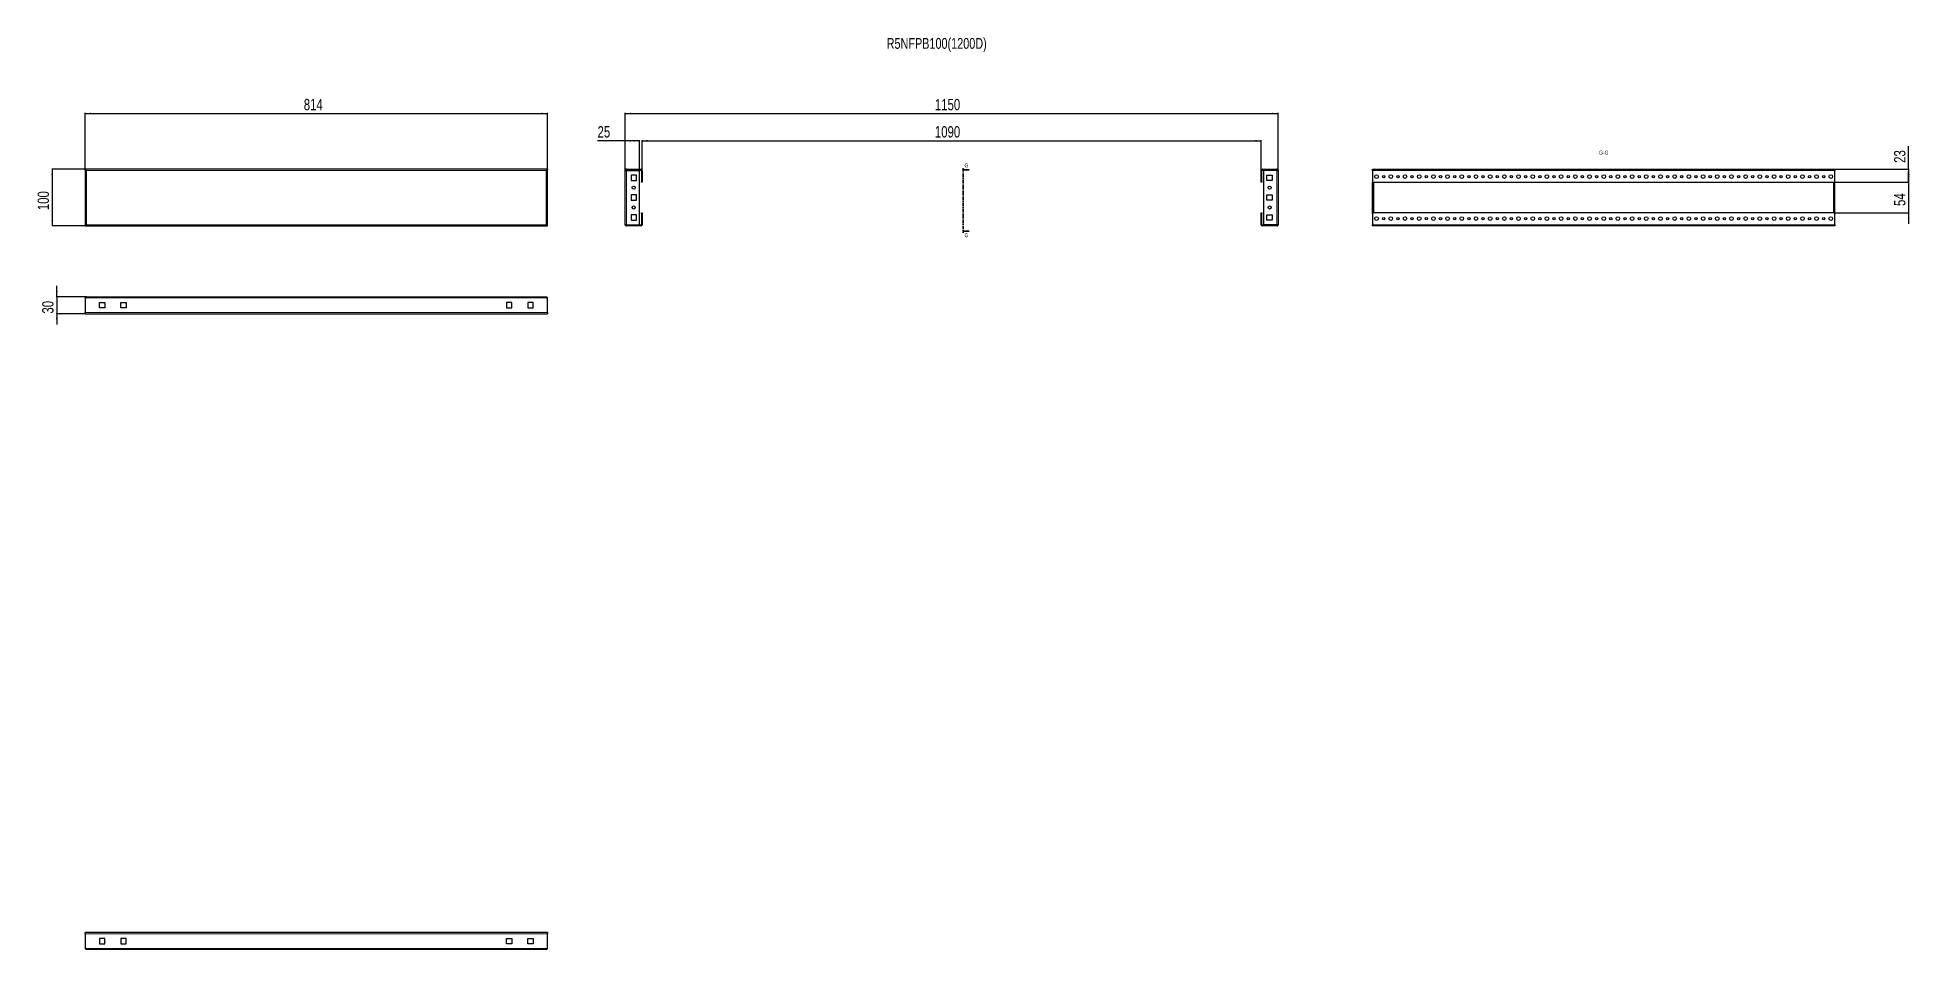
# Model space of a CAD drawing. Header units: millimetres. Extents: x -314 to 2983, y -1042 to 565.
import ezdxf

# ---------------------------------------------------------------- set-up
doc = ezdxf.new("R2010")
doc.units = ezdxf.units.MM
doc.linetypes.add('CENTER', pattern=[10.16, 6.35, -1.27, 1.27, -1.27])
doc.layers.add('FORMAT', color=7, linetype='Continuous')
doc.styles.add('SLDTEXTSTYLE0', font='TXT', dxfattribs={"width": 0.75})
doc.dimstyles.new('SLDDIMSTYLE0', dxfattribs={"dimtxt": 20, "dimasz": 10, "dimexe": 0, "dimexo": 0.0625, "dimgap": 5, "dimtad": 2, "dimdec": 1, "dimrnd": 1e-09, "dimzin": 12, "dimdsep": 46, "dimtxsty": 'SLDTEXTSTYLE0', "dimsah": 1, "dimcen": 0.09, "dimadec": 0, "dimazin": 3, "dimtfac": 1, "dimtofl": 0, "dimtmove": 0, "dimatfit": 3, "dimfxl": 0, "dimfrac": 2, "dimtolj": 1, "dimtzin": 12, "dimarcsym": 0})
doc.dimstyles.new('SLDDIMSTYLE1', dxfattribs={"dimtxt": 20, "dimasz": 10, "dimexe": 0, "dimexo": 0.0625, "dimgap": 5, "dimtad": 2, "dimdec": 1, "dimrnd": 1e-09, "dimzin": 12, "dimdsep": 46, "dimtxsty": 'SLDTEXTSTYLE0', "dimsah": 1, "dimcen": 0.09, "dimadec": 0, "dimazin": 3, "dimtfac": 1, "dimtmove": 0, "dimatfit": 0, "dimfxl": 0, "dimfrac": 2, "dimtolj": 1, "dimtzin": 12, "dimarcsym": 0})

# ---------------------------------------------------------------- blocks, each defined once
blk = doc.blocks.new('_D')
at = {"layer": 'FORMAT'}
for p, q in [((-229.8, 330.6), (-229.8, 431.6)), ((-229.8, 430.6), (584.2, 430.6)), ((584.2, 330.6), (584.2, 431.6))]:
    blk.add_line(p, q, dxfattribs=at)
for points in [[(-229.8, 430.6), (-219.8, 429), (-219.8, 432.1)], [(584.2, 430.6), (574.2, 432.1), (574.2, 429)]]:
    blk.add_solid(points, dxfattribs=at)
at = {"layer": 'FORMAT', "insert": (155.1, 456.4), "char_height": 20, "attachment_point": 1, "style": 'SLDTEXTSTYLE0'}
blk.add_mtext('814', dxfattribs=at)
blk = doc.blocks.new('_D_1')
at = {"layer": 'FORMAT'}
for p, q in [((-229.8, 332.6), (-288.9, 332.6)), ((-287.9, 332.6), (-287.9, 232.6)), ((-229.8, 232.6), (-288.9, 232.6))]:
    blk.add_line(p, q, dxfattribs=at)
for points in [[(-287.9, 332.6), (-289.5, 322.6), (-286.4, 322.6)], [(-287.9, 232.6), (-286.4, 242.6), (-289.5, 242.6)]]:
    blk.add_solid(points, dxfattribs=at)
at = {"layer": 'FORMAT', "insert": (-313.7, 260.4), "char_height": 20, "attachment_point": 1, "rotation": 90, "style": 'SLDTEXTSTYLE0'}
blk.add_mtext('100', dxfattribs=at)
blk = doc.blocks.new('_D_2')
at = {"layer": 'FORMAT'}
for p, q in [((721.3, 330.5), (721.3, 431.6)), ((721.3, 430.6), (1871.3, 430.6)), ((1871.3, 330.5), (1871.3, 431.6))]:
    blk.add_line(p, q, dxfattribs=at)
for points in [[(721.3, 430.6), (731.3, 429), (731.3, 432.1)], [(1871.3, 430.6), (1861.3, 432.1), (1861.3, 429)]]:
    blk.add_solid(points, dxfattribs=at)
at = {"layer": 'FORMAT', "insert": (1266.7, 456.4), "char_height": 20, "attachment_point": 1, "style": 'SLDTEXTSTYLE0'}
blk.add_mtext('1150', dxfattribs=at)
blk = doc.blocks.new('_D_3')
at = {"layer": 'FORMAT'}
for p, q in [((751.3, 330.5), (751.3, 383.6)), ((751.3, 382.6), (1841.3, 382.6)), ((1841.3, 330.5), (1841.3, 383.6))]:
    blk.add_line(p, q, dxfattribs=at)
for points in [[(751.3, 382.6), (761.3, 381), (761.3, 384.1)], [(1841.3, 382.6), (1831.3, 384.1), (1831.3, 381)]]:
    blk.add_solid(points, dxfattribs=at)
at = {"layer": 'FORMAT', "insert": (1266.7, 408.4), "char_height": 20, "attachment_point": 1, "style": 'SLDTEXTSTYLE0'}
blk.add_mtext('1090', dxfattribs=at)
blk = doc.blocks.new('_D_4')
at = {"layer": 'FORMAT'}
for p, q in [((721.3, 382.6), (672.5, 382.6)), ((721.3, 330.5), (721.3, 383.6)), ((746.3, 382.6), (721.3, 382.6)), ((746.3, 330.6), (746.3, 383.6))]:
    blk.add_line(p, q, dxfattribs=at)
for points in [[(721.3, 382.6), (731.3, 381), (731.3, 384.1)], [(746.3, 382.6), (736.3, 384.1), (736.3, 381)]]:
    blk.add_solid(points, dxfattribs=at)
at = {"layer": 'FORMAT', "insert": (672.5, 408.4), "char_height": 20, "attachment_point": 1, "style": 'SLDTEXTSTYLE0'}
blk.add_mtext('25', dxfattribs=at)
blk = doc.blocks.new('_D_5')
at = {"layer": 'FORMAT'}
for p, q in [((-227.7, 108), (-280.9, 108)), ((-279.9, 108), (-279.9, 127.3)), ((-279.9, 108), (-279.9, 78)), ((-229.8, 78), (-280.9, 78)), ((-279.9, 78), (-279.9, 58.8))]:
    blk.add_line(p, q, dxfattribs=at)
for points in [[(-279.9, 108), (-278.4, 118), (-281.5, 118)], [(-279.9, 78), (-281.5, 68), (-278.4, 68)]]:
    blk.add_solid(points, dxfattribs=at)
at = {"layer": 'FORMAT', "insert": (-305.7, 78.2), "char_height": 20, "attachment_point": 1, "rotation": 90, "style": 'SLDTEXTSTYLE0'}
blk.add_mtext('30', dxfattribs=at)
blk = doc.blocks.new('_D_6')
at = {"layer": 'FORMAT'}
for p, q in [((2850.8, 309.6), (2982.9, 309.6)), ((2981.9, 309.6), (2981.9, 328.8)), ((2981.9, 309.6), (2981.9, 255.6)), ((2850.8, 255.6), (2982.9, 255.6)), ((2981.9, 255.6), (2981.9, 236.3))]:
    blk.add_line(p, q, dxfattribs=at)
for points in [[(2981.9, 309.6), (2983.5, 319.6), (2980.4, 319.6)], [(2981.9, 255.6), (2980.4, 245.6), (2983.5, 245.6)]]:
    blk.add_solid(points, dxfattribs=at)
at = {"layer": 'FORMAT', "insert": (2956.2, 267.8), "char_height": 20, "attachment_point": 1, "rotation": 90, "style": 'SLDTEXTSTYLE0'}
blk.add_mtext('54', dxfattribs=at)
blk = doc.blocks.new('_D_7')
at = {"layer": 'FORMAT'}
for p, q in [((2981.9, 332.6), (2981.9, 373.3)), ((2851.8, 332.6), (2982.9, 332.6)), ((2981.9, 332.6), (2981.9, 309.6)), ((2850.8, 309.6), (2982.9, 309.6))]:
    blk.add_line(p, q, dxfattribs=at)
for points in [[(2981.9, 332.6), (2980.4, 322.6), (2983.5, 322.6)], [(2981.9, 309.6), (2983.5, 319.6), (2980.4, 319.6)]]:
    blk.add_solid(points, dxfattribs=at)
at = {"layer": 'FORMAT', "insert": (2956.2, 343.8), "char_height": 20, "attachment_point": 1, "rotation": 90, "style": 'SLDTEXTSTYLE0'}
blk.add_mtext('23', dxfattribs=at)

msp = doc.modelspace()

# ---------------------------------------------------------------- linework, layer by layer
at = {"color": 7, "linetype": 'Continuous', "lineweight": 25}
for p, q in [((584.22, 332.57), (-229.78, 332.57)), ((-229.78, 331.07), (-229.78, 332.57)), ((-229.78, 331.07), (-229.78, 330.57)), ((-229.78, 330.57), (-229.78, 234.57)), ((-229.78, 330.57), (-228.28, 330.57)), ((584.22, 330.57), (582.72, 330.57)), ((584.22, 332.57), (584.22, 331.07)), ((584.22, 330.57), (584.22, 331.07)), ((584.22, 234.57), (584.22, 330.57)), ((721.27, 234.67), (721.27, 330.47)), ((723.37, 332.57), (723.37, 331.07)), ((723.37, 332.57), (749.17, 332.57)), ((723.37, 331.07), (749.17, 331.07)), ((723.37, 330.57), (746.27, 330.57)), ((746.27, 234.57), (746.27, 330.57)), ((749.77, 330.47), (749.77, 310.57)), ((751.27, 330.47), (751.27, 310.57)), ((1841.27, 310.57), (1841.27, 330.47)), ((1842.77, 310.57), (1842.77, 330.47)), ((1843.37, 332.57), (1869.17, 332.57)), ((1843.37, 331.07), (1869.17, 331.07)), ((1846.27, 234.57), (1846.27, 330.57)), ((1869.17, 330.57), (1846.27, 330.57)), ((1869.17, 331.07), (1869.17, 332.57)), ((1871.27, 330.47), (1871.27, 234.67)), ((2037.78, 330.47), (2037.78, 332.57)), ((2037.78, 332.57), (2851.78, 332.57)), ((2037.78, 330.47), (2037.78, 310.57)), ((2851.78, 332.57), (2851.78, 330.47)), ((2851.78, 310.57), (2851.78, 330.47)), ((731.52, 322.32), (731.52, 312.82)), ((741.02, 322.32), (731.52, 322.32)), ((731.52, 312.82), (741.02, 312.82)), ((741.02, 312.82), (741.02, 322.32)), ((749.77, 310.57), (751.27, 310.57)), ((749.77, 309.57), (749.77, 310.57)), ((751.27, 309.57), (749.77, 309.57)), ((751.27, 310.57), (751.27, 309.57)), ((1841.27, 310.57), (1842.77, 310.57)), ((1841.27, 309.57), (1841.27, 310.57)), ((1842.77, 309.57), (1841.27, 309.57)), ((1842.77, 310.57), (1842.77, 309.57)), ((1851.52, 322.32), (1861.02, 322.32)), ((1851.52, 312.82), (1851.52, 322.32)), ((1861.02, 312.82), (1851.52, 312.82)), ((1861.02, 322.32), (1861.02, 312.82)), ((2037.78, 310.57), (2038.78, 309.57)), ((2037.78, 254.57), (2037.78, 310.57)), ((2038.78, 309.57), (2850.78, 309.57)), ((2039.28, 255.57), (2039.28, 309.57)), ((2850.28, 255.57), (2850.28, 309.57)), ((2850.78, 309.57), (2851.78, 310.57)), ((2851.78, 254.57), (2851.78, 310.57)), ((731.52, 287.32), (731.52, 277.82)), ((741.02, 287.32), (731.52, 287.32)), ((731.52, 277.82), (741.02, 277.82)), ((741.02, 277.82), (741.02, 287.32)), ((1851.52, 287.32), (1861.02, 287.32)), ((1851.52, 277.82), (1851.52, 287.32)), ((1861.02, 277.82), (1851.52, 277.82)), ((1861.02, 287.32), (1861.02, 277.82)), ((-228.28, 234.57), (-229.78, 234.57)), ((-229.78, 234.57), (-229.78, 234.07)), ((-229.78, 234.07), (-229.78, 232.57)), ((-229.78, 232.57), (584.22, 232.57)), ((582.72, 234.57), (584.22, 234.57)), ((584.22, 234.07), (584.22, 234.57)), ((584.22, 232.57), (584.22, 234.07)), ((723.37, 234.57), (746.27, 234.57)), ((723.37, 232.57), (723.37, 234.07)), ((749.17, 234.07), (723.37, 234.07)), ((749.17, 232.57), (723.37, 232.57)), ((741.02, 252.32), (731.52, 252.32)), ((731.52, 252.32), (731.52, 242.82)), ((731.52, 242.82), (741.02, 242.82)), ((741.02, 242.82), (741.02, 252.32)), ((749.77, 255.57), (751.27, 255.57)), ((749.77, 254.57), (749.77, 255.57)), ((751.27, 254.57), (749.77, 254.57)), ((749.77, 254.57), (749.77, 234.67)), ((751.27, 255.57), (751.27, 254.57)), ((751.27, 254.57), (751.27, 234.67)), ((1841.27, 255.57), (1842.77, 255.57)), ((1841.27, 254.57), (1841.27, 255.57)), ((1841.27, 234.67), (1841.27, 254.57)), ((1842.77, 254.57), (1841.27, 254.57)), ((1842.77, 255.57), (1842.77, 254.57)), ((1842.77, 234.67), (1842.77, 254.57)), ((1869.17, 234.07), (1843.37, 234.07)), ((1869.17, 232.57), (1843.37, 232.57)), ((1869.17, 234.57), (1846.27, 234.57)), ((1851.52, 252.32), (1861.02, 252.32)), ((1851.52, 242.82), (1851.52, 252.32)), ((1861.02, 242.82), (1851.52, 242.82)), ((1861.02, 252.32), (1861.02, 242.82)), ((1869.17, 234.07), (1869.17, 232.57)), ((2038.78, 255.57), (2037.78, 254.57)), ((2037.78, 254.57), (2037.78, 234.67)), ((2037.78, 232.57), (2037.78, 234.67)), ((2851.78, 232.57), (2037.78, 232.57)), ((2850.78, 255.57), (2038.78, 255.57)), ((2851.78, 254.57), (2850.78, 255.57)), ((2851.78, 234.67), (2851.78, 254.57)), ((2851.78, 234.67), (2851.78, 232.57)), ((-229.78, 105.92), (-229.78, 80.12)), ((-227.68, 108.02), (582.12, 108.02)), ((584.22, 80.12), (584.22, 105.92)), ((-229.78, 78.02), (-229.78, 80.12)), ((-229.78, 78.02), (584.22, 78.02)), ((-204.78, 97.77), (-195.28, 97.77)), ((-204.78, 88.27), (-204.78, 97.77)), ((-195.28, 88.27), (-204.78, 88.27)), ((-195.28, 97.77), (-195.28, 88.27)), ((-167.28, 97.77), (-157.78, 97.77)), ((-167.28, 88.27), (-167.28, 97.77)), ((-157.78, 88.27), (-167.28, 88.27)), ((-157.78, 97.77), (-157.78, 88.27)), ((521.72, 97.77), (512.22, 97.77)), ((512.22, 97.77), (512.22, 88.27)), ((512.22, 88.27), (521.72, 88.27)), ((521.72, 88.27), (521.72, 97.77)), ((549.72, 97.77), (549.72, 88.27)), ((559.22, 97.77), (549.72, 97.77)), ((549.72, 88.27), (559.22, 88.27)), ((559.22, 88.27), (559.22, 97.77)), ((584.22, 80.12), (584.22, 78.02)), ((584.22, -1011.98), (-229.78, -1011.98)), ((-229.78, -1014.08), (-229.78, -1011.98)), ((-229.78, -1014.08), (-229.78, -1039.88)), ((584.22, -1011.98), (584.22, -1014.08)), ((584.22, -1039.88), (584.22, -1014.08)), ((582.12, -1041.98), (-227.68, -1041.98)), ((-195.28, -1022.23), (-204.78, -1022.23)), ((-204.78, -1022.23), (-204.78, -1031.73)), ((-204.78, -1031.73), (-195.28, -1031.73)), ((-195.28, -1031.73), (-195.28, -1022.23)), ((-157.78, -1022.23), (-167.28, -1022.23)), ((-167.28, -1022.23), (-167.28, -1031.73)), ((-167.28, -1031.73), (-157.78, -1031.73)), ((-157.78, -1031.73), (-157.78, -1022.23)), ((512.22, -1031.73), (512.22, -1022.23)), ((512.22, -1022.23), (521.72, -1022.23)), ((521.72, -1031.73), (512.22, -1031.73)), ((521.72, -1022.23), (521.72, -1031.73)), ((549.72, -1022.23), (559.22, -1022.23)), ((549.72, -1031.73), (549.72, -1022.23)), ((559.22, -1031.73), (549.72, -1031.73)), ((559.22, -1022.23), (559.22, -1031.73))]:
    msp.add_line(p, q, dxfattribs=at)
at = {"color": 8, "linetype": 'Continuous', "lineweight": 18}
for p, q in [((582.12, 330.47), (-227.68, 330.47)), ((-227.68, 330.47), (-227.68, 234.67)), ((582.12, 234.67), (582.12, 330.47)), ((723.37, 234.57), (723.37, 330.57)), ((749.17, 331.07), (749.17, 332.57)), ((749.77, 330.47), (751.27, 330.47)), ((1842.77, 330.47), (1841.27, 330.47)), ((1843.37, 331.07), (1843.37, 332.57)), ((1869.17, 330.57), (1869.17, 234.57)), ((2037.78, 330.47), (2851.78, 330.47)), ((2039.88, 255.57), (2039.88, 309.57)), ((2849.68, 309.57), (2849.68, 255.57)), ((-227.68, 234.67), (582.12, 234.67)), ((749.17, 234.07), (749.17, 232.57)), ((749.77, 234.67), (751.27, 234.67)), ((1842.77, 234.67), (1841.27, 234.67)), ((1843.37, 234.07), (1843.37, 232.57)), ((2851.78, 234.67), (2037.78, 234.67)), ((-229.78, 105.92), (584.22, 105.92)), ((-229.78, 80.12), (584.22, 80.12)), ((584.22, -1014.08), (-229.78, -1014.08)), ((584.22, -1039.88), (-229.78, -1039.88))]:
    msp.add_line(p, q, dxfattribs=at)
at = {"color": 7, "linetype": 'CENTER', "lineweight": 35}
msp.add_line((1316.35, 334.64), (1316.35, 220.56), dxfattribs=at)
at = {"color": 7, "linetype": 'Continuous', "lineweight": 35}
for p, q in [((1326.99, 331.64), (1316.35, 331.64)), ((1326.99, 223.56), (1316.35, 223.56))]:
    msp.add_line(p, q, dxfattribs=at)
at = {"color": 7, "linetype": 'Continuous', "lineweight": 25}
for centre, radius in [((736.27, 300.07), 2.75), ((1856.27, 300.07), 2.75), ((2044.78, 319.57), 3.25), ((2057.28, 319.57), 2.1), ((2069.78, 319.57), 3.25), ((2082.28, 319.57), 2.1), ((2094.78, 319.57), 3.25), ((2107.28, 319.57), 2.1), ((2119.78, 319.57), 3.25), ((2132.28, 319.57), 2.1), ((2144.78, 319.57), 3.25), ((2157.28, 319.57), 2.1), ((2169.78, 319.57), 3.25), ((2182.28, 319.57), 2.1), ((2194.78, 319.57), 3.25), ((2207.28, 319.57), 2.1), ((2219.78, 319.57), 3.25), ((2232.28, 319.57), 2.1), ((2244.78, 319.57), 3.25), ((2257.28, 319.57), 2.1), ((2269.78, 319.57), 3.25), ((2282.28, 319.57), 2.1), ((2294.78, 319.57), 3.25), ((2307.28, 319.57), 2.1), ((2319.78, 319.57), 3.25), ((2332.28, 319.57), 2.1), ((2344.78, 319.57), 3.25), ((2357.28, 319.57), 2.1), ((2369.78, 319.57), 3.25), ((2382.28, 319.57), 2.1), ((2394.78, 319.57), 3.25), ((2407.28, 319.57), 2.1), ((2419.78, 319.57), 3.25), ((2432.28, 319.57), 2.1), ((2444.78, 319.57), 3.25), ((2457.28, 319.57), 2.1), ((2469.78, 319.57), 3.25), ((2482.28, 319.57), 2.1), ((2494.78, 319.57), 3.25), ((2507.28, 319.57), 2.1), ((2519.78, 319.57), 3.25), ((2532.28, 319.57), 2.1), ((2544.78, 319.57), 3.25), ((2557.28, 319.57), 2.1), ((2569.78, 319.57), 3.25), ((2582.28, 319.57), 2.1), ((2594.78, 319.57), 3.25), ((2607.28, 319.57), 2.1), ((2619.78, 319.57), 3.25), ((2632.28, 319.57), 2.1), ((2644.78, 319.57), 3.25), ((2657.28, 319.57), 2.1), ((2669.78, 319.57), 3.25), ((2682.28, 319.57), 2.1), ((2694.78, 319.57), 3.25), ((2707.28, 319.57), 2.1), ((2719.78, 319.57), 3.25), ((2732.28, 319.57), 2.1), ((2744.78, 319.57), 3.25), ((2757.28, 319.57), 2.1), ((2769.78, 319.57), 3.25), ((2782.28, 319.57), 2.1), ((2794.78, 319.57), 3.25), ((2807.28, 319.57), 2.1), ((2819.78, 319.57), 3.25), ((2832.28, 319.57), 2.1), ((2844.78, 319.57), 3.25), ((736.27, 265.07), 2.75), ((1856.27, 265.07), 2.75), ((2044.78, 245.57), 3.25), ((2057.28, 245.57), 2.1), ((2069.78, 245.57), 3.25), ((2082.28, 245.57), 2.1), ((2094.78, 245.57), 3.25), ((2107.28, 245.57), 2.1), ((2119.78, 245.57), 3.25), ((2132.28, 245.57), 2.1), ((2144.78, 245.57), 3.25), ((2157.28, 245.57), 2.1), ((2169.78, 245.57), 3.25), ((2182.28, 245.57), 2.1), ((2194.78, 245.57), 3.25), ((2207.28, 245.57), 2.1), ((2219.78, 245.57), 3.25), ((2232.28, 245.57), 2.1), ((2244.78, 245.57), 3.25), ((2257.28, 245.57), 2.1), ((2269.78, 245.57), 3.25), ((2282.28, 245.57), 2.1), ((2294.78, 245.57), 3.25), ((2307.28, 245.57), 2.1), ((2319.78, 245.57), 3.25), ((2332.28, 245.57), 2.1), ((2344.78, 245.57), 3.25), ((2357.28, 245.57), 2.1), ((2369.78, 245.57), 3.25), ((2382.28, 245.57), 2.1), ((2394.78, 245.57), 3.25), ((2407.28, 245.57), 2.1), ((2419.78, 245.57), 3.25), ((2432.28, 245.57), 2.1), ((2444.78, 245.57), 3.25), ((2457.28, 245.57), 2.1), ((2469.78, 245.57), 3.25), ((2482.28, 245.57), 2.1), ((2494.78, 245.57), 3.25), ((2507.28, 245.57), 2.1), ((2519.78, 245.57), 3.25), ((2532.28, 245.57), 2.1), ((2544.78, 245.57), 3.25), ((2557.28, 245.57), 2.1), ((2569.78, 245.57), 3.25), ((2582.28, 245.57), 2.1), ((2594.78, 245.57), 3.25), ((2607.28, 245.57), 2.1), ((2619.78, 245.57), 3.25), ((2632.28, 245.57), 2.1), ((2644.78, 245.57), 3.25), ((2657.28, 245.57), 2.1), ((2669.78, 245.57), 3.25), ((2682.28, 245.57), 2.1), ((2694.78, 245.57), 3.25), ((2707.28, 245.57), 2.1), ((2719.78, 245.57), 3.25), ((2732.28, 245.57), 2.1), ((2744.78, 245.57), 3.25), ((2757.28, 245.57), 2.1), ((2769.78, 245.57), 3.25), ((2782.28, 245.57), 2.1), ((2794.78, 245.57), 3.25), ((2807.28, 245.57), 2.1), ((2819.78, 245.57), 3.25), ((2832.28, 245.57), 2.1), ((2844.78, 245.57), 3.25)]:
    msp.add_circle(centre, radius, dxfattribs=at)
for centre, radius, start, end in [((749.17, 330.47), 2.1, 0, 90), ((749.17, 330.47), 0.6, 0, 90), ((1843.37, 330.47), 2.1, 90, 180), ((1843.37, 330.47), 0.6, 90, 180), ((749.17, 234.67), 2.1, 270, 0), ((749.17, 234.67), 0.6, 270, 360), ((1843.37, 234.67), 2.1, 180, 270), ((1843.37, 234.67), 0.6, 180, 270)]:
    msp.add_arc(centre, radius, start, end, dxfattribs=at)
for points, knots in [([(-227.68, 330.47), (-227.86, 330.75), (-228.22, 331.31), (-228.75, 332.01), (-229.27, 332.48), (-229.62, 332.54), (-229.78, 332.57)], [0, 0, 0, 0, 0.2547527, 0.5096447, 0.7645377, 1, 1, 1, 1]), ([(-227.68, 330.47), (-227.86, 330.55), (-228.23, 330.71), (-228.92, 330.98), (-229.44, 331.03), (-229.78, 331.07)], [0, 0, 0, 0, 0.2598775, 0.5197391, 1, 1, 1, 1]), ([(1871.27, 330.47), (1871.23, 330.75), (1871.17, 331.31), (1870.66, 332.01), (1869.97, 332.48), (1869.43, 332.54), (1869.17, 332.57)], [0, 0, 0, 0, 0.2547527, 0.5096447, 0.7645377, 1, 1, 1, 1]), ([(1869.77, 330.47), (1869.76, 330.55), (1869.74, 330.71), (1869.55, 330.98), (1869.32, 331.03), (1869.17, 331.07)], [0, 0, 0, 0, 0.2598775, 0.5197391, 1, 1, 1, 1]), ([(582.12, 108.02), (582.3, 107.99), (582.65, 107.92), (583.19, 107.42), (583.71, 106.72), (584.06, 106.18), (584.22, 105.92)], [0, 0, 0, 0, 0.2547527, 0.5096447, 0.7645377, 1, 1, 1, 1]), ([(-227.68, -1041.98), (-227.86, -1041.95), (-228.22, -1041.88), (-228.75, -1041.38), (-229.27, -1040.68), (-229.62, -1040.14), (-229.78, -1039.88)], [0, 0, 0, 0, 0.2547527, 0.5096447, 0.7645377, 1, 1, 1, 1])]:
    msp.add_open_spline(points, degree=3, knots=knots, dxfattribs=at)
for points in [[(-229.78, 330.57), (-229.75, 330.56), (-229.69, 330.54), (-229.2, 330.52), (-228.51, 330.49), (-227.96, 330.47), (-227.68, 330.47)], [(584.22, 332.57), (584.04, 332.53), (583.69, 332.47), (583.17, 331.99), (582.64, 331.29), (582.29, 330.74), (582.12, 330.47)], [(584.22, 331.07), (583.87, 331.03), (583.17, 330.95), (582.47, 330.63), (582.12, 330.47)], [(582.12, 330.47), (582.39, 330.47), (582.95, 330.49), (583.64, 330.52), (584.13, 330.54), (584.19, 330.56), (584.22, 330.57)], [(723.37, 332.57), (723.09, 332.53), (722.54, 332.47), (721.85, 331.99), (721.36, 331.29), (721.3, 330.74), (721.27, 330.47)], [(721.27, 330.47), (721.3, 330.47), (721.36, 330.49), (721.85, 330.52), (722.54, 330.54), (723.09, 330.56), (723.37, 330.57)], [(723.37, 331.07), (723.21, 331.03), (722.88, 330.95), (722.81, 330.63), (722.77, 330.47)], [(1869.17, 330.57), (1869.44, 330.56), (1869.99, 330.54), (1870.69, 330.52), (1871.17, 330.49), (1871.24, 330.47), (1871.27, 330.47)], [(-229.78, 234.07), (-229.43, 234.1), (-228.73, 234.18), (-228.03, 234.5), (-227.68, 234.67)], [(-229.78, 232.57), (-229.61, 232.6), (-229.26, 232.66), (-228.73, 233.15), (-228.21, 233.84), (-227.86, 234.39), (-227.68, 234.67)], [(-227.68, 234.67), (-227.96, 234.66), (-228.51, 234.64), (-229.2, 234.62), (-229.69, 234.59), (-229.75, 234.57), (-229.78, 234.57)], [(582.12, 234.67), (582.29, 234.39), (582.64, 233.84), (583.17, 233.15), (583.69, 232.66), (584.04, 232.6), (584.22, 232.57)], [(582.12, 234.67), (582.47, 234.5), (583.17, 234.18), (583.87, 234.1), (584.22, 234.07)], [(584.22, 234.57), (584.19, 234.57), (584.13, 234.59), (583.64, 234.62), (582.95, 234.64), (582.39, 234.66), (582.12, 234.67)], [(723.37, 234.57), (723.09, 234.57), (722.54, 234.59), (721.85, 234.62), (721.36, 234.64), (721.3, 234.66), (721.27, 234.67)], [(721.27, 234.67), (721.3, 234.39), (721.36, 233.84), (721.85, 233.15), (722.54, 232.66), (723.09, 232.6), (723.37, 232.57)], [(722.77, 234.67), (722.81, 234.5), (722.88, 234.18), (723.21, 234.1), (723.37, 234.07)], [(1869.17, 234.07), (1869.33, 234.1), (1869.65, 234.18), (1869.73, 234.5), (1869.77, 234.67)], [(1869.17, 232.57), (1869.44, 232.6), (1869.99, 232.66), (1870.69, 233.15), (1871.17, 233.84), (1871.24, 234.39), (1871.27, 234.67)], [(1871.27, 234.67), (1871.24, 234.66), (1871.17, 234.64), (1870.69, 234.62), (1869.99, 234.59), (1869.44, 234.57), (1869.17, 234.57)], [(-229.78, 105.92), (-229.61, 106.19), (-229.26, 106.75), (-228.73, 107.44), (-228.21, 107.92), (-227.86, 107.99), (-227.68, 108.02)], [(584.22, -1039.88), (584.04, -1040.16), (583.69, -1040.71), (583.17, -1041.4), (582.64, -1041.89), (582.29, -1041.95), (582.12, -1041.98)]]:
    msp.add_open_spline(points, degree=3, dxfattribs=at)
at = {"color": 7, "linetype": 'Continuous', "lineweight": 35}
for points in [[(1316.35, 331.64), (1323.35, 330.52), (1323.35, 332.76)], [(1316.35, 223.56), (1323.35, 222.44), (1323.35, 224.68)]]:
    msp.add_solid(points, dxfattribs=at)

# ---------------------------------------------------------------- texts
at = {"color": 7, "linetype": 'Continuous', "char_height": 7, "attachment_point": 1, "style": 'SLDTEXTSTYLE0'}
for insert in [(1318.89, 342.72), (1318.89, 219.87)]:
    msp.add_mtext('G', dxfattribs=dict(at, insert=insert))
at = {"layer": 'FORMAT', "style": 'SLDTEXTSTYLE0'}
for s, insert, char_height, attachment_point in [('R5NFPB100(1200D)', (1181.74, 563.65), 19.05, 1), ('G-G', (2444.8, 365.26), 7, 2)]:
    msp.add_mtext(s, dxfattribs=dict(at, insert=insert, char_height=char_height, attachment_point=attachment_point))

# ---------------------------------------------------------------- dimensions: what is measured, and where the dimension line sits
at = {"layer": 'FORMAT'}
for base, p1, p2, picture, middle in [((584.22, 430.57), (-229.78, 330.57), (584.22, 330.57), '_D', (177.22, 430.57)), ((1871.27, 430.57), (721.27, 330.47), (1871.27, 330.47), '_D_2', (1296.27, 430.57)), ((721.27, 382.57), (746.27, 330.57), (721.27, 330.47), '_D_4', (687.26, 382.57)), ((1841.27, 382.57), (751.27, 330.47), (1841.27, 330.47), '_D_3', (1296.27, 382.57))]:
    dim = msp.add_linear_dim(base=base, p1=p1, p2=p2, dimstyle='SLDDIMSTYLE0', dxfattribs=at)
    dim.commit()
    dim.dimension.update_dxf_attribs({"geometry": picture, "text_midpoint": middle, "dimtype": 160})
for base, p1, p2, dimstyle, picture, middle in [((2981.95, 309.57), (2851.78, 332.57), (2850.78, 309.57), 'SLDDIMSTYLE0', '_D_7', (2981.95, 358.57)), ((-287.95, 232.57), (-229.78, 332.57), (-229.78, 232.57), 'SLDDIMSTYLE0', '_D_1', (-287.95, 282.57)), ((2981.95, 255.57), (2850.78, 309.57), (2850.78, 255.57), 'SLDDIMSTYLE1', '_D_6', (2981.95, 282.57)), ((-279.95, 78.02), (-227.68, 108.02), (-229.78, 78.02), 'SLDDIMSTYLE1', '_D_5', (-279.95, 93.02))]:
    dim = msp.add_linear_dim(base=base, p1=p1, p2=p2, angle=90, dimstyle=dimstyle, dxfattribs=at)
    dim.commit()
    dim.dimension.update_dxf_attribs({"geometry": picture, "text_midpoint": middle, "dimtype": 160})

doc.saveas('drawing.dxf')
